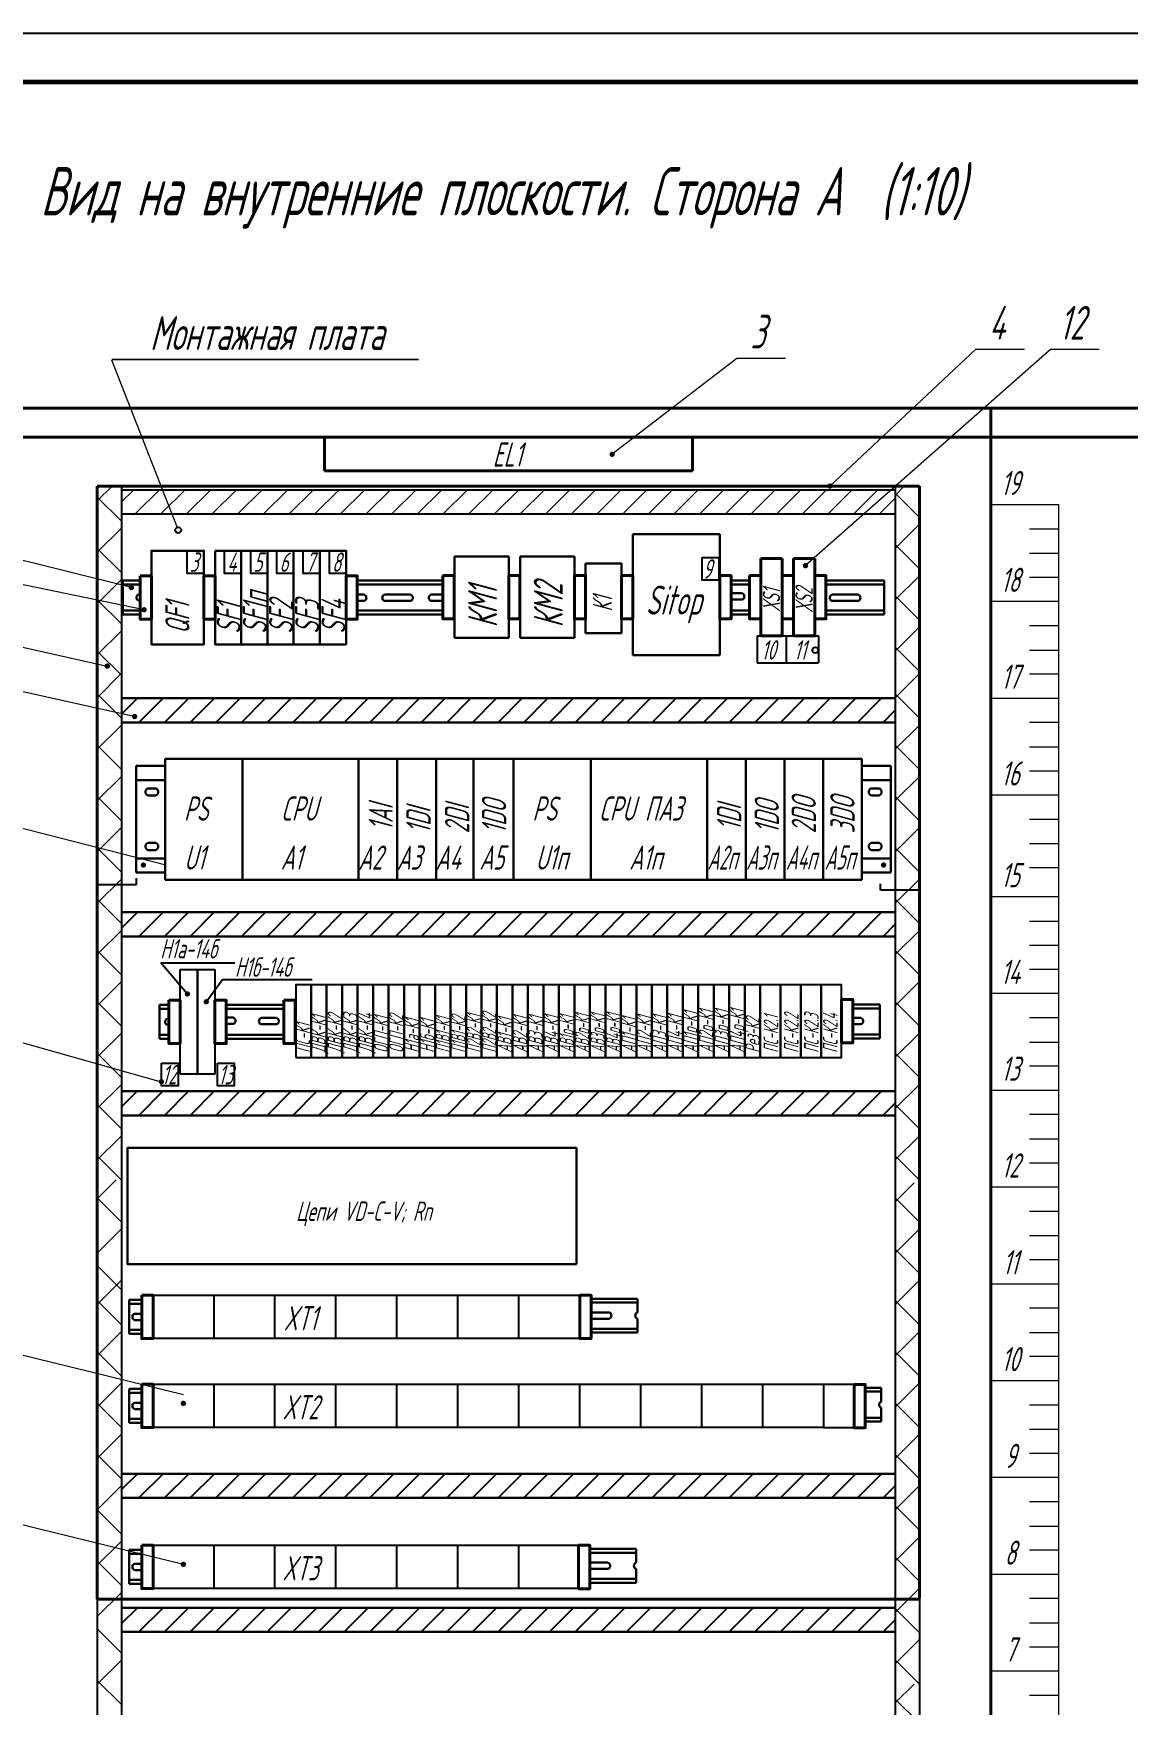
# Model space of a CAD drawing. Header units: millimetres. Extents: x -338 to 6826, y -8218 to 3153.
# Drawn here: x 2301.9 to 2414.9, y -3786.1 to -3613.4 of the extents above; entities that cross this region are included whole.
import ezdxf
from ezdxf.enums import TextEntityAlignment as Align

# ---------------------------------------------------------------- set-up
doc = ezdxf.new("R2010")
doc.units = ezdxf.units.MM
for name, color, linetype, lineweight in [('RAZMER', 5, 'Continuous', 20), ('text', 41, 'Continuous', 20), ('Размерная', 4, 'Continuous', 25), ('Рамка тонкая', 5, 'Continuous', 25), ('Текст_КИП', 2, 'Continuous', 25), ('Тонкая', 5, 'Continuous', 20)]:
    doc.layers.add(name, color=color, linetype=linetype, lineweight=lineweight)
doc.layers.add('Текст.', color=51, linetype='Continuous')
doc.styles.add('Simplex', font='simplex.shx', dxfattribs={"width": 0.7, "oblique": 15})

msp = doc.modelspace()

# ---------------------------------------------------------------- hatches: boundary and pattern name
at = {"ltscale": 0.5}
h = msp.add_hatch(color=256, dxfattribs=at)
edge = h.paths.add_edge_path()
edge.add_arc((2361.69, -3656.9), 0.277, 0, 360)
h = msp.add_hatch(color=256, dxfattribs=at)
edge = h.paths.add_edge_path()
edge.add_arc((2384.19, -3660.18), 0.277, 0, 360)
h = msp.add_hatch(color=256, dxfattribs=at)
edge = h.paths.add_edge_path()
edge.add_arc((2381.67, -3668.4), 0.277, 0, 360)
h = msp.add_hatch(color=256, dxfattribs=at)
edge = h.paths.add_edge_path()
edge.add_arc((2312.01, -3670.66), 0.277, 0, 360)
h = msp.add_hatch(color=256, dxfattribs=at)
edge = h.paths.add_edge_path()
edge.add_arc((2312.01, -3670.66), 0.277, 0, 360)
h = msp.add_hatch(color=256, dxfattribs=at)
edge = h.paths.add_edge_path()
edge.add_arc((2313.33, -3672.96), 0.277, 0, 360)
h = msp.add_hatch(color=256, dxfattribs=at)
edge = h.paths.add_edge_path()
edge.add_arc((2313.33, -3672.96), 0.277, 0, 360)
msp.add_hatch(color=256, dxfattribs=at).paths.add_polyline_path([(2309.25, -3678.78, 1), (2309.81, -3678.78, 1)])
msp.add_hatch(color=256, dxfattribs=at).paths.add_polyline_path([(2309.25, -3678.78, 1), (2309.81, -3678.78, 1)])
h = msp.add_hatch(color=256, dxfattribs=at)
edge = h.paths.add_edge_path()
edge.add_arc((2312.35, -3683.99), 0.277, 0, 360)
h = msp.add_hatch(color=256, dxfattribs=at)
edge = h.paths.add_edge_path()
edge.add_arc((2312.35, -3683.99), 0.277, 0, 360)
h = msp.add_hatch(color=256, dxfattribs=at)
edge = h.paths.add_edge_path()
edge.add_arc((2313.25, -3699.33), 0.277, 0, 360)
h = msp.add_hatch(color=256, dxfattribs=at)
edge = h.paths.add_edge_path()
edge.add_arc((2313.25, -3699.33), 0.277, 0, 360)
h = msp.add_hatch(color=256, dxfattribs=at)
edge = h.paths.add_edge_path()
edge.add_arc((2389.74, -3699.33), 0.277, 180, 540, ccw=False)
h = msp.add_hatch(color=256, dxfattribs=at)
edge = h.paths.add_edge_path()
edge.add_arc((2389.74, -3699.33), 0.277, 180, 540, ccw=False)
h = msp.add_hatch(color=256, dxfattribs=at)
edge = h.paths.add_edge_path()
edge.add_arc((2317.8, -3712.65), 0.277, 0, 360)
h = msp.add_hatch(color=256, dxfattribs=at)
edge = h.paths.add_edge_path()
edge.add_arc((2319.75, -3713.46), 0.277, 0, 360)
h = msp.add_hatch(color=256, dxfattribs=at)
edge = h.paths.add_edge_path()
edge.add_arc((2315.11, -3721.71), 0.277, 0, 360)
h = msp.add_hatch(color=256, dxfattribs=at)
edge = h.paths.add_edge_path()
edge.add_arc((2315.11, -3721.71), 0.277, 0, 360)
h = msp.add_hatch(color=256, dxfattribs=at)
edge = h.paths.add_edge_path()
edge.add_arc((2317.38, -3754.95), 0.277, 0, 360)
h = msp.add_hatch(color=256, dxfattribs=at)
edge = h.paths.add_edge_path()
edge.add_arc((2317.38, -3771.58), 0.277, 0, 360)
h = msp.add_hatch(color=256, dxfattribs=at)
edge = h.paths.add_edge_path()
edge.add_arc((2317.38, -3771.58), 0.277, 0, 360)
at = {"layer": 'RAZMER'}
h = msp.add_hatch(dxfattribs=at)
h.set_pattern_fill('ANSI31', color=241, scale=15, style=0)
h.set_pattern_definition([(45, (-8945.8299, 845.4165), (-1.32582521, 1.32582521), [])])
h.paths.add_polyline_path([(2310.99, -3660.56), (2310.99, -3663.06), (2390.93, -3663.06), (2390.93, -3660.56)])
at = {"layer": 'RAZMER', "ltscale": 0.9}
h = msp.add_hatch(dxfattribs=at)
h.set_pattern_fill('ANSI37', color=241, scale=30, style=0)
h.set_pattern_definition([(45, (195.562, -1771.6978), (-2.6516504, 2.6516504), []), (135, (195.562, -1771.6978), (-2.6516504, -2.6516504), [])])
h.paths.add_polyline_path([(2393.43, -3732.16), (2390.93, -3732.16), (2390.93, -3784.54), (2393.43, -3784.54)])
at = {"layer": 'Размерная'}
h = msp.add_hatch(dxfattribs=at)
h.set_pattern_fill('ANSI31', color=241, scale=15, style=0)
h.set_pattern_definition([(45, (-8942.8054, 823.876), (-1.32582521, 1.32582521), [])])
h.paths.add_polyline_path([(2310.99, -3682.1), (2310.99, -3684.6), (2390.93, -3684.6), (2390.93, -3682.1)])
h = msp.add_hatch(dxfattribs=at)
h.set_pattern_fill('ANSI31', color=241, scale=15, style=0)
h.set_pattern_definition([(45, (-8942.8054, 801.7777), (-1.32582521, 1.32582521), [])])
h.paths.add_polyline_path([(2310.99, -3704.2), (2310.99, -3706.7), (2390.93, -3706.7), (2390.93, -3704.2)])
h = msp.add_hatch(dxfattribs=at)
h.set_pattern_fill('ANSI31', color=241, scale=15, style=0)
h.set_pattern_definition([(45, (-8942.8054, 783.2919), (-1.32582521, 1.32582521), [])])
h.paths.add_polyline_path([(2310.99, -3722.69), (2310.99, -3725.19), (2390.93, -3725.19), (2390.93, -3722.69)])
h = msp.add_hatch(dxfattribs=at)
h.set_pattern_fill('ANSI31', color=241, scale=15, style=0)
h.set_pattern_definition([(45, (-8942.8054, 743.7568), (-1.32582521, 1.32582521), [])])
h.paths.add_polyline_path([(2310.99, -3762.22), (2310.99, -3764.72), (2390.93, -3764.72), (2390.93, -3762.22)])
h = msp.add_hatch(dxfattribs=at)
h.set_pattern_fill('ANSI31', color=241, scale=15, style=0)
h.set_pattern_definition([(45, (-8942.8054, 729.9173), (-1.32582521, 1.32582521), [])])
h.paths.add_polyline_path([(2310.99, -3776.06), (2310.99, -3778.56), (2390.93, -3778.56), (2390.93, -3776.06)])

# ---------------------------------------------------------------- linework, layer by layer
at = {"lineweight": 60}
msp.add_line((2056.94, -3618.42), (2872.94, -3618.42), dxfattribs=at)
at = {"lineweight": 40, "ltscale": 0.5}
for p, q in [((2460.83, -3652.12), (2240.83, -3652.12)), ((2400.83, -3852.62), (2400.83, -3652.12)), ((2460.83, -3655.12), (2240.83, -3655.12)), ((2331.98, -3655.12), (2331.98, -3658.62)), ((2369.98, -3655.12), (2369.98, -3658.62)), ((2331.98, -3658.62), (2369.98, -3658.62))]:
    msp.add_line(p, q, dxfattribs=at)
at = {"ltscale": 0.1}
for p, q in [((2331.98, -3655.12), (2369.98, -3655.12)), ((2376.66, -3675.65), (2376.66, -3678.45)), ((2379.66, -3675.65), (2379.66, -3678.45)), ((2383.02, -3675.65), (2383.02, -3678.45))]:
    msp.add_line(p, q, dxfattribs=at)
for p, q in [((2308.49, -3660.18), (2308.49, -3831.97)), ((2310.99, -3660.18), (2310.99, -3831.97)), ((2390.93, -3660.18), (2390.93, -3831.97)), ((2393.43, -3660.18), (2393.43, -3831.97)), ((2376.66, -3675.65), (2383.02, -3675.65)), ((2376.66, -3678.45), (2383.02, -3678.45)), ((2308.49, -3680.1), (2308.49, -3732.48)), ((2308.55, -3701.34), (2312.55, -3701.34)), ((2312.55, -3701.34), (2312.55, -3700.69)), ((2389.42, -3701.94), (2389.42, -3701.29)), ((2393.42, -3701.94), (2389.42, -3701.94)), ((2317.05, -3720.94), (2317.05, -3710.14)), ((2317.05, -3710.14), (2318.85, -3710.14)), ((2318.85, -3710.14), (2318.85, -3720.94)), ((2318.85, -3720.94), (2318.85, -3710.14)), ((2318.85, -3710.14), (2320.65, -3710.14)), ((2320.65, -3710.14), (2320.65, -3720.94)), ((2318.85, -3720.94), (2317.05, -3720.94)), ((2320.65, -3720.94), (2318.85, -3720.94)), ((2390.93, -3721.86), (2390.93, -3774.24))]:
    msp.add_line(p, q)
at = {"ltscale": 0.9}
for p, q in [((2308.49, -3660.18), (2310.99, -3660.18)), ((2390.93, -3660.18), (2393.43, -3660.18))]:
    msp.add_line(p, q, dxfattribs=at)
at = {"color": 1, "lineweight": 40, "ltscale": 0.3}
for p, q in [((2308.49, -3660.18), (2393.43, -3660.18)), ((2308.49, -3717.68), (2308.49, -3660.18)), ((2393.43, -3660.18), (2393.43, -3717.53)), ((2308.49, -3775.18), (2308.49, -3717.68)), ((2393.43, -3717.53), (2393.43, -3775.03)), ((2393.43, -3775.18), (2308.49, -3775.18))]:
    msp.add_line(p, q, dxfattribs=at)
at = {"color": 95, "ltscale": 0.5}
for p, q in [((2310.99, -3660.56), (2390.93, -3660.56)), ((2310.99, -3663.06), (2390.93, -3663.06)), ((2310.99, -3663.06), (2390.93, -3663.06))]:
    msp.add_line(p, q, dxfattribs=at)
at = {"lineweight": 30}
for p, q in [((2363.81, -3665.15), (2372.81, -3665.15)), ((2363.81, -3665.15), (2363.81, -3677.65)), ((2372.81, -3665.15), (2372.81, -3677.65)), ((2345.4, -3675.87), (2345.4, -3667.47)), ((2345.4, -3667.47), (2351, -3667.47)), ((2351, -3667.47), (2351, -3675.87)), ((2352.19, -3675.87), (2352.19, -3667.47)), ((2352.19, -3667.47), (2357.79, -3667.47)), ((2357.79, -3667.47), (2357.79, -3675.87)), ((2312.93, -3669.95), (2311.12, -3669.95)), ((2311.12, -3669.95), (2311.12, -3673.45)), ((2312.93, -3670.35), (2311.12, -3670.35)), ((2344.21, -3669.95), (2335.35, -3669.95)), ((2344.21, -3670.35), (2335.35, -3670.35)), ((2345.37, -3669.92), (2345.4, -3669.92)), ((2345.37, -3670.32), (2345.4, -3670.32)), ((2358.94, -3669.95), (2358.95, -3669.95)), ((2358.94, -3670.35), (2358.95, -3670.35)), ((2373.97, -3669.95), (2375.89, -3669.95)), ((2373.97, -3670.35), (2375.89, -3670.35)), ((2383.78, -3669.95), (2389.78, -3669.95)), ((2383.78, -3670.35), (2389.78, -3670.35)), ((2389.78, -3669.95), (2389.78, -3673.45)), ((2312.93, -3671.37), (2312.77, -3671.37)), ((2312.93, -3672.03), (2312.77, -3672.03)), ((2336.05, -3671.39), (2335.35, -3671.39)), ((2336.05, -3672.05), (2335.35, -3672.05)), ((2339.28, -3671.39), (2338.16, -3671.39)), ((2340.86, -3671.39), (2338.16, -3671.39)), ((2339.28, -3672.05), (2338.16, -3672.05)), ((2340.86, -3672.05), (2338.16, -3672.05)), ((2344.09, -3671.39), (2342.97, -3671.39)), ((2344.21, -3671.39), (2342.97, -3671.39)), ((2344.09, -3672.05), (2342.97, -3672.05)), ((2344.21, -3672.05), (2342.97, -3672.05)), ((2375.11, -3671.25), (2373.97, -3671.25)), ((2375.11, -3671.91), (2373.97, -3671.91)), ((2385.52, -3671.39), (2384.4, -3671.39)), ((2387.1, -3671.39), (2384.4, -3671.39)), ((2385.52, -3672.05), (2384.4, -3672.05)), ((2387.1, -3672.05), (2384.4, -3672.05)), ((2312.93, -3673.05), (2311.12, -3673.05)), ((2311.12, -3673.45), (2312.93, -3673.45)), ((2344.21, -3673.05), (2335.35, -3673.05)), ((2344.21, -3673.45), (2335.35, -3673.45)), ((2345.37, -3673.02), (2345.4, -3673.02)), ((2345.4, -3673.42), (2345.37, -3673.42)), ((2358.94, -3673.05), (2358.95, -3673.05)), ((2358.95, -3673.45), (2358.94, -3673.45)), ((2373.97, -3673.05), (2375.89, -3673.05)), ((2375.89, -3673.45), (2373.97, -3673.45)), ((2383.78, -3673.05), (2389.78, -3673.05)), ((2389.78, -3673.45), (2383.78, -3673.45)), ((2351, -3675.87), (2345.4, -3675.87)), ((2357.79, -3675.87), (2352.19, -3675.87)), ((2372.81, -3677.65), (2363.81, -3677.65)), ((2310.99, -3682.1), (2390.93, -3682.1)), ((2310.99, -3684.6), (2390.93, -3684.6)), ((2315.49, -3689.08), (2312.49, -3689.08)), ((2312.49, -3689.08), (2312.49, -3700.11)), ((2315.49, -3688.35), (2315.49, -3700.85)), ((2315.49, -3688.35), (2323.49, -3688.35)), ((2323.49, -3688.35), (2323.49, -3700.85)), ((2323.49, -3688.35), (2335.49, -3688.35)), ((2335.49, -3688.35), (2335.49, -3700.85)), ((2335.49, -3688.35), (2339.49, -3688.35)), ((2335.49, -3688.35), (2335.49, -3700.85)), ((2339.49, -3688.35), (2339.49, -3700.85)), ((2339.49, -3688.35), (2343.49, -3688.35)), ((2343.49, -3688.35), (2343.49, -3700.85)), ((2343.49, -3688.35), (2347.49, -3688.35)), ((2347.36, -3688.35), (2347.36, -3700.85)), ((2347.49, -3688.35), (2351.49, -3688.35)), ((2351.49, -3688.35), (2351.49, -3700.85)), ((2351.49, -3688.35), (2351.49, -3700.85)), ((2351.49, -3688.35), (2359.49, -3688.35)), ((2359.49, -3688.35), (2359.49, -3700.85)), ((2359.49, -3688.35), (2371.49, -3688.35)), ((2371.49, -3688.35), (2371.49, -3700.85)), ((2371.49, -3688.35), (2375.49, -3688.35)), ((2371.49, -3688.35), (2371.49, -3700.85)), ((2375.49, -3688.35), (2375.49, -3700.85)), ((2375.49, -3688.35), (2379.49, -3688.35)), ((2379.49, -3688.35), (2383.49, -3688.35)), ((2379.49, -3688.35), (2379.49, -3700.85)), ((2383.49, -3688.35), (2383.49, -3700.85)), ((2383.49, -3688.35), (2387.49, -3688.35)), ((2387.49, -3688.35), (2387.49, -3700.85)), ((2387.49, -3689.08), (2390.49, -3689.08)), ((2390.49, -3689.08), (2390.49, -3700.11)), ((2315.49, -3690.55), (2312.49, -3690.55)), ((2387.49, -3690.55), (2390.49, -3690.55)), ((2315.49, -3698.64), (2312.49, -3698.64)), ((2387.49, -3698.64), (2390.49, -3698.64)), ((2315.49, -3700.11), (2312.49, -3700.11)), ((2323.49, -3700.85), (2315.49, -3700.85)), ((2335.49, -3700.85), (2323.49, -3700.85)), ((2323.49, -3700.85), (2335.49, -3700.85)), ((2335.49, -3700.85), (2339.49, -3700.85)), ((2339.49, -3700.85), (2343.49, -3700.85)), ((2343.49, -3700.85), (2347.49, -3700.85)), ((2347.49, -3700.85), (2351.49, -3700.85)), ((2359.49, -3700.85), (2351.49, -3700.85)), ((2371.49, -3700.85), (2359.49, -3700.85)), ((2359.49, -3700.85), (2371.49, -3700.85)), ((2371.49, -3700.85), (2375.49, -3700.85)), ((2375.49, -3700.85), (2379.49, -3700.85)), ((2379.49, -3700.85), (2383.49, -3700.85)), ((2383.49, -3700.85), (2387.49, -3700.85)), ((2387.49, -3700.11), (2390.49, -3700.11)), ((2310.99, -3704.2), (2390.93, -3704.2)), ((2310.99, -3706.7), (2390.93, -3706.7)), ((2315.89, -3713.79), (2314.92, -3713.79)), ((2314.92, -3713.79), (2314.92, -3717.29)), ((2315.89, -3714.19), (2314.92, -3714.19)), ((2315.89, -3715.21), (2315.73, -3715.21)), ((2321.81, -3713.79), (2327.78, -3713.79)), ((2321.81, -3714.19), (2327.78, -3714.19)), ((2322.55, -3715.09), (2321.81, -3715.09)), ((2327.02, -3715.12), (2325.43, -3715.12)), ((2389.35, -3713.74), (2386.55, -3713.74)), ((2389.35, -3714.14), (2386.55, -3714.14)), ((2387.39, -3715.12), (2386.55, -3715.12)), ((2389.35, -3713.74), (2389.35, -3717.24)), ((2315.89, -3716.89), (2314.92, -3716.89)), ((2315.89, -3715.87), (2315.73, -3715.87)), ((2322.55, -3715.75), (2321.81, -3715.75)), ((2321.81, -3716.89), (2327.78, -3716.89)), ((2327.02, -3715.78), (2325.43, -3715.78)), ((2387.39, -3715.78), (2386.55, -3715.78)), ((2389.35, -3716.84), (2386.55, -3716.84)), ((2314.92, -3717.29), (2315.89, -3717.29)), ((2327.78, -3717.29), (2321.81, -3717.29)), ((2386.55, -3717.24), (2389.35, -3717.24)), ((2310.99, -3722.69), (2390.93, -3722.69)), ((2310.99, -3725.19), (2390.93, -3725.19)), ((2358, -3740.56), (2358, -3728.55)), ((2311.78, -3744.26), (2313.09, -3744.26)), ((2311.78, -3744.26), (2311.78, -3747.76)), ((2311.78, -3744.66), (2313.09, -3744.66)), ((2364.3, -3744.13), (2359.51, -3744.13)), ((2364.3, -3744.53), (2359.51, -3744.53)), ((2364.3, -3744.14), (2364.3, -3745.55)), ((2312.35, -3745.68), (2313.09, -3745.68)), ((2312.35, -3746.34), (2313.09, -3746.34)), ((2361.38, -3745.55), (2359.51, -3745.55)), ((2361.38, -3746.21), (2359.51, -3746.21)), ((2364.3, -3746.21), (2364.3, -3747.64)), ((2311.78, -3747.36), (2313.09, -3747.36)), ((2313.09, -3747.76), (2311.78, -3747.76)), ((2364.3, -3747.23), (2359.51, -3747.23)), ((2359.51, -3747.63), (2364.3, -3747.63)), ((2311.78, -3753.46), (2313.09, -3753.46)), ((2311.78, -3753.46), (2311.78, -3756.96)), ((2311.78, -3753.86), (2313.09, -3753.86)), ((2312.35, -3754.88), (2313.09, -3754.88)), ((2389.5, -3753.33), (2387.85, -3753.33)), ((2389.5, -3753.73), (2387.85, -3753.73)), ((2389.5, -3753.35), (2389.5, -3754.75)), ((2311.78, -3756.56), (2313.09, -3756.56)), ((2312.35, -3755.54), (2313.09, -3755.54)), ((2389.5, -3756.43), (2387.85, -3756.43)), ((2389.5, -3755.41), (2389.5, -3756.83)), ((2313.09, -3756.96), (2311.78, -3756.96)), ((2387.85, -3756.83), (2389.5, -3756.83)), ((2310.99, -3762.22), (2390.93, -3762.22)), ((2310.99, -3764.72), (2390.93, -3764.72)), ((2311.78, -3770.09), (2313.09, -3770.09)), ((2311.78, -3770.09), (2311.78, -3773.59)), ((2311.78, -3770.49), (2313.09, -3770.49)), ((2364.18, -3769.97), (2359.38, -3769.97)), ((2364.18, -3770.37), (2359.38, -3770.37)), ((2364.18, -3769.98), (2364.18, -3771.39)), ((2312.35, -3771.51), (2313.09, -3771.51)), ((2312.35, -3772.17), (2313.09, -3772.17)), ((2361.26, -3771.39), (2359.38, -3771.39)), ((2361.26, -3772.05), (2359.38, -3772.05)), ((2364.18, -3772.05), (2364.18, -3773.48)), ((2311.78, -3773.19), (2313.09, -3773.19)), ((2313.09, -3773.59), (2311.78, -3773.59)), ((2364.18, -3773.07), (2359.38, -3773.07)), ((2359.38, -3773.47), (2364.18, -3773.47)), ((2310.99, -3776.06), (2390.93, -3776.06)), ((2310.99, -3778.56), (2390.93, -3778.56))]:
    msp.add_line(p, q, dxfattribs=at)
at = {"lineweight": 40, "ltscale": 0.3}
for p, q in [((2377.05, -3667.65), (2377.05, -3675.65)), ((2377.05, -3667.65), (2379.26, -3667.65)), ((2379.26, -3667.65), (2379.26, -3675.65)), ((2380.42, -3667.65), (2380.42, -3675.65)), ((2380.42, -3667.65), (2382.62, -3667.65)), ((2382.62, -3667.65), (2382.62, -3675.65)), ((2377.05, -3675.65), (2379.26, -3675.65)), ((2380.46, -3675.65), (2382.66, -3675.65))]:
    msp.add_line(p, q, dxfattribs=at)
at = {"color": 3}
for p, q in [((2317.78, -3712.65), (2315.05, -3709.45)), ((2315.05, -3709.45), (2322.71, -3709.45)), ((2319.74, -3713.48), (2321.42, -3711.17)), ((2321.42, -3711.17), (2330.69, -3711.17))]:
    msp.add_line(p, q, dxfattribs=at)
at = {"color": 107}
for p, q in [((2314.25, -3743.77), (2320.55, -3743.77)), ((2320.55, -3743.77), (2326.85, -3743.77)), ((2320.55, -3748.25), (2320.55, -3743.77)), ((2326.85, -3748.25), (2326.85, -3743.77)), ((2326.85, -3743.77), (2333.15, -3743.77)), ((2333.15, -3748.25), (2333.15, -3743.77)), ((2333.15, -3743.77), (2339.45, -3743.77)), ((2339.45, -3748.25), (2339.45, -3743.77)), ((2339.45, -3743.77), (2345.75, -3743.77)), ((2345.75, -3748.25), (2345.75, -3743.77)), ((2345.75, -3743.77), (2352.05, -3743.77)), ((2352.05, -3748.25), (2352.05, -3743.77)), ((2352.05, -3743.77), (2358.35, -3743.77)), ((2358.35, -3748.25), (2358.35, -3743.77)), ((2358.35, -3748.25), (2358.35, -3743.77)), ((2320.55, -3748.25), (2314.25, -3748.25)), ((2326.85, -3748.25), (2320.55, -3748.25)), ((2333.15, -3748.25), (2326.85, -3748.25)), ((2339.45, -3748.25), (2333.15, -3748.25)), ((2345.75, -3748.25), (2339.45, -3748.25)), ((2352.05, -3748.25), (2345.75, -3748.25)), ((2358.35, -3748.25), (2352.05, -3748.25)), ((2314.25, -3752.97), (2326.85, -3752.97)), ((2320.55, -3757.45), (2320.55, -3752.97)), ((2326.85, -3757.45), (2326.85, -3752.97)), ((2326.85, -3752.97), (2333.15, -3752.97)), ((2333.15, -3757.45), (2333.15, -3752.97)), ((2333.15, -3752.97), (2339.45, -3752.97)), ((2339.45, -3757.45), (2339.45, -3752.97)), ((2339.45, -3752.97), (2345.75, -3752.97)), ((2345.75, -3757.45), (2345.75, -3752.97)), ((2345.75, -3752.97), (2352.05, -3752.97)), ((2352.05, -3757.45), (2352.05, -3752.97)), ((2352.05, -3752.97), (2358.35, -3752.97)), ((2358.35, -3757.45), (2358.35, -3752.97)), ((2358.35, -3752.97), (2364.65, -3752.97)), ((2364.65, -3757.45), (2364.65, -3752.97)), ((2364.65, -3752.97), (2370.95, -3752.97)), ((2370.95, -3757.45), (2370.95, -3752.97)), ((2370.95, -3752.97), (2377.25, -3752.97)), ((2377.25, -3757.45), (2377.25, -3752.97)), ((2377.25, -3752.97), (2383.55, -3752.97)), ((2386.69, -3752.98), (2383.54, -3752.98)), ((2383.55, -3757.45), (2383.55, -3752.97)), ((2386.69, -3757.46), (2386.69, -3752.98)), ((2320.55, -3757.45), (2314.25, -3757.45)), ((2326.85, -3757.45), (2320.55, -3757.45)), ((2333.15, -3757.45), (2326.85, -3757.45)), ((2339.45, -3757.45), (2333.15, -3757.45)), ((2345.75, -3757.45), (2339.45, -3757.45)), ((2352.05, -3757.45), (2345.75, -3757.45)), ((2358.35, -3757.45), (2352.05, -3757.45)), ((2364.65, -3757.45), (2358.35, -3757.45)), ((2370.95, -3757.45), (2364.65, -3757.45)), ((2377.25, -3757.45), (2370.95, -3757.45)), ((2383.55, -3757.45), (2377.25, -3757.45)), ((2386.69, -3757.46), (2383.54, -3757.46)), ((2314.25, -3769.6), (2320.55, -3769.6)), ((2320.55, -3774.08), (2320.55, -3769.6)), ((2320.55, -3769.6), (2326.85, -3769.6)), ((2326.85, -3774.08), (2326.85, -3769.6)), ((2326.85, -3769.6), (2333.15, -3769.6)), ((2333.15, -3774.08), (2333.15, -3769.6)), ((2333.15, -3769.6), (2339.45, -3769.6)), ((2339.45, -3774.08), (2339.45, -3769.6)), ((2339.45, -3769.6), (2345.75, -3769.6)), ((2345.75, -3769.6), (2352.05, -3769.6)), ((2345.75, -3774.08), (2345.75, -3769.6)), ((2352.05, -3774.08), (2352.05, -3769.6)), ((2352.05, -3769.6), (2358.35, -3769.6)), ((2358.22, -3774.08), (2358.22, -3769.6)), ((2320.55, -3774.08), (2314.25, -3774.08)), ((2326.85, -3774.08), (2320.55, -3774.08)), ((2333.15, -3774.08), (2326.85, -3774.08)), ((2339.45, -3774.08), (2333.15, -3774.08)), ((2345.75, -3774.08), (2339.45, -3774.08)), ((2352.05, -3774.08), (2345.75, -3774.08)), ((2358.35, -3774.08), (2352.05, -3774.08))]:
    msp.add_line(p, q, dxfattribs=at)
at = {"lineweight": 30}
for points in [[(2316.79, -3676.54), (2314.09, -3676.54), (2314.09, -3666.86), (2316.79, -3666.86), (2319.5, -3666.86), (2319.5, -3676.54)], [(2320.66, -3666.86), (2323.37, -3666.86), (2323.37, -3676.54), (2320.66, -3676.54)], [(2323.37, -3666.86), (2326.07, -3666.86), (2326.07, -3676.54), (2323.37, -3676.54)], [(2326.07, -3666.86), (2328.78, -3666.86), (2328.78, -3676.54), (2326.07, -3676.54)], [(2328.78, -3666.86), (2331.48, -3666.86), (2331.48, -3676.54), (2328.78, -3676.54)], [(2331.48, -3666.86), (2334.19, -3666.86), (2334.19, -3676.54), (2331.48, -3676.54)], [(2358.95, -3668.17), (2362.65, -3668.17), (2362.65, -3675.37), (2358.95, -3675.37)]]:
    msp.add_lwpolyline(points, close=True, dxfattribs=at)
at = {"color": 0, "ltscale": 0.5}
for points in [[(2317.78, -3666.86), (2319.5, -3666.86), (2319.5, -3669.2), (2317.78, -3669.2)], [(2321.64, -3666.86), (2323.37, -3666.86), (2323.37, -3669.2), (2321.64, -3669.2)], [(2324.35, -3666.86), (2326.07, -3666.86), (2326.07, -3669.2), (2324.35, -3669.2)], [(2327.05, -3666.86), (2328.78, -3666.86), (2328.78, -3669.2), (2327.05, -3669.2)], [(2329.76, -3666.86), (2331.48, -3666.86), (2331.48, -3669.2), (2329.76, -3669.2)], [(2332.47, -3666.86), (2334.19, -3666.86), (2334.19, -3669.2), (2332.47, -3669.2)], [(2371, -3667.56), (2372.72, -3667.56), (2372.72, -3669.9), (2371, -3669.9)], [(2315.11, -3719.79), (2316.83, -3719.79), (2316.83, -3722.13), (2315.11, -3722.13)], [(2320.91, -3719.8), (2322.63, -3719.8), (2322.63, -3722.14), (2320.91, -3722.14)]]:
    msp.add_lwpolyline(points, close=True, dxfattribs=at)
at = {"lineweight": 40}
for points in [[(2312.93, -3669.46), (2314.09, -3669.46), (2314.09, -3673.94), (2312.93, -3673.94)], [(2319.5, -3669.46), (2320.66, -3669.46), (2320.66, -3673.94), (2319.5, -3673.94)], [(2334.19, -3669.46), (2335.35, -3669.46), (2335.35, -3673.94), (2334.19, -3673.94)], [(2344.21, -3669.43), (2345.37, -3669.43), (2345.37, -3673.91), (2344.21, -3673.91)], [(2351, -3669.43), (2352.16, -3669.43), (2352.16, -3673.91), (2351, -3673.91)], [(2357.79, -3669.43), (2358.95, -3669.43), (2358.95, -3673.91), (2357.79, -3673.91)], [(2362.65, -3669.43), (2363.81, -3669.43), (2363.81, -3673.91), (2362.65, -3673.91)], [(2372.81, -3669.43), (2373.97, -3669.43), (2373.97, -3673.91), (2372.81, -3673.91)], [(2375.89, -3669.43), (2377.05, -3669.43), (2377.05, -3673.91), (2375.89, -3673.91)], [(2379.26, -3669.43), (2380.42, -3669.43), (2380.42, -3673.91), (2379.26, -3673.91)], [(2382.62, -3669.43), (2383.78, -3669.43), (2383.78, -3673.91), (2382.62, -3673.91)], [(2315.89, -3713.3), (2317.05, -3713.3), (2317.05, -3717.78), (2315.89, -3717.78)], [(2320.65, -3713.3), (2321.81, -3713.3), (2321.81, -3717.78), (2320.65, -3717.78)], [(2327.78, -3713.3), (2328.94, -3713.3), (2328.94, -3717.78), (2327.78, -3717.78)], [(2385.39, -3713.22), (2386.55, -3713.22), (2386.55, -3717.7), (2385.39, -3717.7)], [(2313.09, -3743.77), (2314.25, -3743.77), (2314.25, -3748.25), (2313.09, -3748.25)], [(2358.35, -3743.77), (2359.51, -3743.77), (2359.51, -3748.25), (2358.35, -3748.25)], [(2313.09, -3752.97), (2314.25, -3752.97), (2314.25, -3757.45), (2313.09, -3757.45)], [(2386.69, -3752.98), (2387.85, -3752.98), (2387.85, -3757.46), (2386.69, -3757.46)], [(2313.09, -3769.6), (2314.25, -3769.6), (2314.25, -3774.08), (2313.09, -3774.08)], [(2358.22, -3769.61), (2359.38, -3769.61), (2359.38, -3774.09), (2358.22, -3774.09)]]:
    msp.add_lwpolyline(points, close=True, dxfattribs=at)
at = {"lineweight": 30}
for points in [[(2314.55, -3691.41), (2313.72, -3691.41)], [(2313.72, -3692.15), (2314.55, -3692.15)], [(2388.44, -3691.41), (2389.27, -3691.41)], [(2389.27, -3692.15), (2388.44, -3692.15)], [(2313.72, -3697.04), (2314.55, -3697.04)], [(2314.55, -3697.78), (2313.72, -3697.78)], [(2389.27, -3697.04), (2388.44, -3697.04)], [(2388.44, -3697.78), (2389.27, -3697.78)], [(2358, -3740.56), (2311.6, -3740.56), (2311.6, -3728.55), (2358, -3728.55)]]:
    msp.add_lwpolyline(points, dxfattribs=at)
for points in [[(2328.99, -3719.2), (2330.59, -3719.2), (2330.59, -3711.7), (2328.99, -3711.7)], [(2330.59, -3719.2), (2332.19, -3719.2), (2332.19, -3711.7), (2330.59, -3711.7)], [(2332.19, -3719.2), (2333.79, -3719.2), (2333.79, -3711.7), (2332.19, -3711.7)], [(2333.79, -3719.2), (2335.39, -3719.2), (2335.39, -3711.7), (2333.79, -3711.7)], [(2335.39, -3719.2), (2336.99, -3719.2), (2336.99, -3711.7), (2335.39, -3711.7)], [(2336.99, -3719.2), (2338.59, -3719.2), (2338.59, -3711.7), (2336.99, -3711.7)], [(2338.59, -3719.2), (2340.19, -3719.2), (2340.19, -3711.7), (2338.59, -3711.7)], [(2340.19, -3719.2), (2341.79, -3719.2), (2341.79, -3711.7), (2340.19, -3711.7)], [(2341.79, -3719.2), (2343.39, -3719.2), (2343.39, -3711.7), (2341.79, -3711.7)], [(2343.39, -3719.2), (2344.99, -3719.2), (2344.99, -3711.7), (2343.39, -3711.7)], [(2344.99, -3719.2), (2346.59, -3719.2), (2346.59, -3711.7), (2344.99, -3711.7)], [(2346.59, -3719.2), (2348.19, -3719.2), (2348.19, -3711.7), (2346.59, -3711.7)], [(2348.19, -3719.2), (2349.79, -3719.2), (2349.79, -3711.7), (2348.19, -3711.7)], [(2349.79, -3719.2), (2351.39, -3719.2), (2351.39, -3711.7), (2349.79, -3711.7)], [(2351.39, -3719.2), (2352.99, -3719.2), (2352.99, -3711.7), (2351.39, -3711.7)], [(2352.99, -3719.2), (2354.59, -3719.2), (2354.59, -3711.7), (2352.99, -3711.7)], [(2354.59, -3719.2), (2356.19, -3719.2), (2356.19, -3711.7), (2354.59, -3711.7)], [(2356.19, -3719.2), (2357.79, -3719.2), (2357.79, -3711.7), (2356.19, -3711.7)], [(2357.79, -3719.2), (2359.39, -3719.2), (2359.39, -3711.7), (2357.79, -3711.7)], [(2359.39, -3719.2), (2360.99, -3719.2), (2360.99, -3711.7), (2359.39, -3711.7)], [(2360.99, -3719.2), (2362.59, -3719.2), (2362.59, -3711.7), (2360.99, -3711.7)], [(2362.59, -3719.2), (2364.19, -3719.2), (2364.19, -3711.7), (2362.59, -3711.7)], [(2364.19, -3719.2), (2365.79, -3719.2), (2365.79, -3711.7), (2364.19, -3711.7)], [(2365.79, -3719.2), (2367.39, -3719.2), (2367.39, -3711.7), (2365.79, -3711.7)], [(2367.39, -3719.2), (2368.99, -3719.2), (2368.99, -3711.7), (2367.39, -3711.7)], [(2368.99, -3719.2), (2370.59, -3719.2), (2370.59, -3711.7), (2368.99, -3711.7)], [(2370.59, -3719.2), (2372.19, -3719.2), (2372.19, -3711.7), (2370.59, -3711.7)], [(2372.19, -3719.2), (2373.79, -3719.2), (2373.79, -3711.7), (2372.19, -3711.7)], [(2373.79, -3719.2), (2375.39, -3719.2), (2375.39, -3711.7), (2373.79, -3711.7)], [(2375.39, -3719.2), (2376.99, -3719.2), (2376.99, -3711.7), (2375.39, -3711.7)], [(2376.99, -3719.2), (2379.09, -3719.2), (2379.09, -3711.7), (2376.99, -3711.7)], [(2379.09, -3719.2), (2381.19, -3719.2), (2381.19, -3711.7), (2379.09, -3711.7)], [(2381.19, -3719.2), (2383.29, -3719.2), (2383.29, -3711.7), (2381.19, -3711.7)], [(2383.29, -3719.2), (2385.39, -3719.2), (2385.39, -3711.7), (2383.29, -3711.7)]]:
    msp.add_lwpolyline(points, close=True)
at = {"ltscale": 0.1}
for centre in [(2316.85, -3664.73), (2382.68, -3677.13)]:
    msp.add_circle(centre, 0.3, dxfattribs=at)
at = {"lineweight": 30}
for centre, radius, start, end in [((2312.88, -3671.7), 0.35, 109.0874, 250.9126), ((2335.94, -3671.72), 0.35, 289.0874, 70.9126), ((2338.28, -3671.72), 0.35, 109.0874, 250.9126), ((2340.75, -3671.72), 0.35, 289.0874, 70.9126), ((2343.09, -3671.72), 0.35, 109.0874, 250.9126), ((2375, -3671.58), 0.35, 289.0874, 70.9126), ((2384.52, -3671.72), 0.35, 109.0874, 250.9126), ((2386.99, -3671.72), 0.35, 289.0874, 70.9126), ((2313.87, -3691.78), 0.401, 112.9555, 247.0445), ((2314.39, -3691.78), 0.401, 292.9555, 67.0445), ((2388.6, -3691.78), 0.401, 112.9555, 247.0445), ((2389.12, -3691.78), 0.401, 292.9555, 67.0445), ((2313.87, -3697.41), 0.401, 112.9555, 247.0445), ((2314.39, -3697.41), 0.401, 292.9555, 67.0445), ((2388.6, -3697.41), 0.401, 112.9555, 247.0445), ((2389.12, -3697.41), 0.401, 292.9555, 67.0445), ((2315.84, -3715.54), 0.35, 109.0874, 250.9126), ((2322.43, -3715.42), 0.35, 289.0874, 70.9126), ((2325.54, -3715.45), 0.35, 109.0874, 250.9126), ((2326.9, -3715.45), 0.35, 289.0874, 70.9126), ((2387.28, -3715.45), 0.35, 289.0874, 70.9126), ((2312.46, -3746.01), 0.35, 109.0874, 250.9126), ((2361.27, -3745.88), 0.35, 289.0874, 70.9126), ((2364.42, -3745.88), 0.35, 109.0874, 250.9126), ((2312.46, -3755.21), 0.35, 109.0874, 250.9126), ((2389.62, -3755.08), 0.35, 109.0874, 250.9126), ((2312.46, -3771.84), 0.35, 109.0874, 250.9126), ((2361.14, -3771.72), 0.35, 289.0874, 70.9126), ((2364.29, -3771.72), 0.35, 109.0874, 250.9126)]:
    msp.add_arc(centre, radius, start, end, dxfattribs=at)
at = {"layer": 'RAZMER', "ltscale": 0.5}
for p, q in [((2406.98, -3646.08), (2381.66, -3668.38)), ((2399.24, -3646.08), (2384.17, -3660.18)), ((2374.56, -3646.99), (2361.7, -3656.9)), ((2312.01, -3670.66), (2223.69, -3648.69)), ((2313.33, -3672.97), (2223.69, -3654.38)), ((2312.25, -3683.97), (2223.69, -3664.41)), ((2315.57, -3699.33), (2223.39, -3675.97)), ((2315.11, -3721.76), (2223.69, -3696.04)), ((2317.38, -3754.07), (2223.69, -3731.05)), ((2317.38, -3771.58), (2223.69, -3748.56))]:
    msp.add_line(p, q, dxfattribs=at)
at = {"layer": 'RAZMER'}
msp.add_line((2223.69, -3659.69), (2309.52, -3678.78), dxfattribs=at)
at = {"layer": 'RAZMER', "color": 241, "ltscale": 0.9}
for p, q in [((2308.49, -3661.72), (2310.03, -3660.19)), ((2310.99, -3663.81), (2308.49, -3661.31)), ((2390.93, -3661.16), (2391.86, -3660.19)), ((2393.43, -3663.42), (2390.93, -3660.92)), ((2308.49, -3667.02), (2310.99, -3664.52)), ((2390.93, -3666.63), (2393.43, -3664.13)), ((2310.99, -3669.12), (2308.49, -3666.62)), ((2393.43, -3668.73), (2390.93, -3666.23)), ((2308.49, -3672.33), (2310.99, -3669.83)), ((2390.93, -3671.94), (2393.43, -3669.44)), ((2310.99, -3674.42), (2308.49, -3671.92)), ((2393.43, -3674.03), (2390.93, -3671.53)), ((2308.49, -3677.63), (2310.99, -3675.13)), ((2390.93, -3677.24), (2393.43, -3674.74)), ((2310.99, -3679.72), (2308.49, -3677.22)), ((2393.43, -3679.33), (2390.93, -3676.83)), ((2308.49, -3682.06), (2311.04, -3679.48)), ((2390.93, -3682.06), (2393.44, -3679.54)), ((2310.99, -3684.16), (2308.49, -3681.66)), ((2393.43, -3684.16), (2390.93, -3681.66)), ((2308.49, -3687.37), (2310.99, -3684.87)), ((2390.93, -3687.37), (2393.43, -3684.87)), ((2310.99, -3689.46), (2308.49, -3686.96)), ((2393.43, -3689.46), (2390.93, -3686.96)), ((2308.49, -3692.67), (2310.99, -3690.17)), ((2390.93, -3692.67), (2393.43, -3690.17)), ((2310.99, -3694.76), (2308.49, -3692.26)), ((2393.43, -3694.76), (2390.93, -3692.26)), ((2308.49, -3697.97), (2310.99, -3695.47)), ((2390.93, -3697.97), (2393.43, -3695.47)), ((2310.99, -3700.07), (2308.49, -3697.57)), ((2393.43, -3700.07), (2390.93, -3697.57)), ((2308.49, -3703.28), (2310.99, -3700.78)), ((2390.93, -3703.28), (2393.43, -3700.78)), ((2310.99, -3705.37), (2308.49, -3702.87)), ((2393.43, -3705.37), (2390.93, -3702.87)), ((2308.49, -3708.58), (2310.99, -3706.08)), ((2390.93, -3708.58), (2393.43, -3706.08)), ((2310.99, -3710.67), (2308.49, -3708.17)), ((2393.43, -3710.67), (2390.93, -3708.17)), ((2308.49, -3713.88), (2310.99, -3711.38)), ((2390.93, -3713.88), (2393.43, -3711.38)), ((2310.99, -3715.98), (2308.49, -3713.48)), ((2393.43, -3715.98), (2390.93, -3713.48)), ((2308.49, -3719.19), (2310.99, -3716.69)), ((2390.93, -3719.19), (2393.43, -3716.69)), ((2310.99, -3721.28), (2308.49, -3718.78)), ((2393.43, -3721.28), (2390.93, -3718.78)), ((2308.49, -3724.49), (2310.99, -3721.99)), ((2390.93, -3724.49), (2393.43, -3721.99)), ((2310.99, -3726.58), (2308.49, -3724.08)), ((2393.43, -3726.58), (2390.93, -3724.08)), ((2308.49, -3729.79), (2310.99, -3727.29)), ((2390.93, -3729.79), (2393.43, -3727.29)), ((2310.99, -3731.89), (2308.49, -3729.39)), ((2393.43, -3731.89), (2390.93, -3729.39)), ((2308.49, -3733.82), (2310.45, -3731.86)), ((2310.99, -3736.22), (2308.49, -3733.72)), ((2308.49, -3739.43), (2310.99, -3736.93)), ((2310.99, -3743.21), (2308.49, -3740.71)), ((2308.49, -3744.73), (2310.99, -3742.23)), ((2310.99, -3746.82), (2308.49, -3744.32)), ((2308.49, -3750.03), (2310.99, -3747.53)), ((2310.99, -3752.13), (2308.49, -3749.63)), ((2308.49, -3755.34), (2310.99, -3752.84)), ((2310.99, -3757.43), (2308.49, -3754.93)), ((2308.49, -3760.64), (2310.99, -3758.14)), ((2310.99, -3762.73), (2308.49, -3760.23)), ((2308.49, -3765.94), (2310.99, -3763.44)), ((2310.99, -3768.46), (2308.49, -3765.96)), ((2308.49, -3771.67), (2310.99, -3769.17)), ((2310.99, -3773.76), (2308.49, -3771.26)), ((2308.49, -3776.97), (2310.99, -3774.47)), ((2310.99, -3780.75), (2308.49, -3778.25)), ((2308.49, -3783.96), (2310.99, -3781.46)), ((2310.99, -3786.06), (2308.49, -3783.56)), ((2390.93, -3785.9), (2392.89, -3783.94)), ((2393.43, -3788), (2390.93, -3785.5))]:
    msp.add_line(p, q, dxfattribs=at)
at = {"layer": 'Рамка тонкая'}
msp.add_line((2877.94, -3613.42), (2036.94, -3613.42), dxfattribs=at)
at = {"layer": 'Тонкая'}
for p, q in [((2404.28, -3646.08), (2399.24, -3646.08)), ((2412.01, -3646.08), (2406.98, -3646.08)), ((2309.95, -3647.14), (2316.75, -3664.45)), ((2341.67, -3647.12), (2309.98, -3647.12)), ((2341.67, -3647.14), (2309.98, -3647.14)), ((2379.6, -3646.99), (2374.56, -3646.99)), ((2407.83, -3662.12), (2400.83, -3662.12)), ((2407.83, -3822.62), (2407.83, -3662.12)), ((2407.83, -3664.62), (2404.83, -3664.62)), ((2404.83, -3667.12), (2407.83, -3667.12)), ((2407.83, -3669.62), (2404.83, -3669.62)), ((2407.83, -3672.12), (2400.83, -3672.12)), ((2407.83, -3674.62), (2404.83, -3674.62)), ((2404.83, -3677.12), (2407.83, -3677.12)), ((2407.83, -3679.62), (2404.83, -3679.62)), ((2407.83, -3682.12), (2400.83, -3682.12)), ((2407.83, -3684.62), (2404.83, -3684.62)), ((2404.83, -3687.12), (2407.83, -3687.12)), ((2407.83, -3689.62), (2404.83, -3689.62)), ((2407.83, -3692.12), (2400.83, -3692.12)), ((2407.83, -3694.62), (2404.83, -3694.62)), ((2404.83, -3697.12), (2407.83, -3697.12)), ((2407.83, -3699.62), (2404.83, -3699.62)), ((2407.83, -3702.62), (2400.83, -3702.62)), ((2404.83, -3705.12), (2407.83, -3705.12)), ((2404.83, -3707.62), (2407.83, -3707.62)), ((2407.83, -3710.12), (2404.83, -3710.12)), ((2407.83, -3712.62), (2400.83, -3712.62)), ((2407.83, -3715.12), (2404.83, -3715.12)), ((2404.83, -3717.62), (2407.83, -3717.62)), ((2407.83, -3720.12), (2404.83, -3720.12)), ((2407.83, -3722.62), (2400.83, -3722.62)), ((2407.83, -3725.12), (2404.83, -3725.12)), ((2404.83, -3727.62), (2407.83, -3727.62)), ((2407.83, -3730.12), (2404.83, -3730.12)), ((2407.83, -3732.62), (2400.83, -3732.62)), ((2407.83, -3735.12), (2404.83, -3735.12)), ((2404.83, -3737.62), (2407.83, -3737.62)), ((2407.83, -3740.12), (2404.83, -3740.12)), ((2407.83, -3742.62), (2400.83, -3742.62)), ((2407.83, -3745.12), (2404.83, -3745.12)), ((2404.83, -3747.62), (2407.83, -3747.62)), ((2407.83, -3750.12), (2404.83, -3750.12)), ((2407.83, -3752.62), (2400.83, -3752.62)), ((2407.83, -3755.12), (2404.83, -3755.12)), ((2404.83, -3757.62), (2407.83, -3757.62)), ((2407.83, -3760.12), (2404.83, -3760.12)), ((2407.83, -3762.62), (2400.83, -3762.62)), ((2407.83, -3765.12), (2404.83, -3765.12)), ((2404.83, -3767.62), (2407.83, -3767.62)), ((2407.83, -3770.12), (2404.83, -3770.12)), ((2407.83, -3772.62), (2400.83, -3772.62)), ((2407.83, -3775.12), (2404.83, -3775.12)), ((2404.83, -3777.62), (2407.83, -3777.62)), ((2407.83, -3780.12), (2404.83, -3780.12)), ((2407.83, -3782.62), (2400.83, -3782.62)), ((2407.83, -3785.12), (2404.83, -3785.12))]:
    msp.add_line(p, q, dxfattribs=at)

# ---------------------------------------------------------------- texts
at = {"layer": 'text', "style": 'Simplex', "oblique": 15, "width": 0.6}
for s, height, p in [('Вид на внутренние плоскости. Сторона А  (1:10)', 5, (2350.31, -3632.22)), ('Монтажная плата', 3.5, (2326.01, -3646.12)), ('3', 3.5, (2376.75, -3645.97)), ('4', 3.5, (2401.43, -3645.06)), ('12', 3.5, (2409.16, -3645.06)), ('EL1', 2.5, (2350.86, -3658.17)), ('19', 2.5, (2402.83, -3661.12)), ('18', 2.5, (2402.83, -3671.12)), ('17', 2.5, (2402.83, -3681.12)), ('16', 2.5, (2402.83, -3691.12)), ('15', 2.5, (2402.83, -3701.62)), ('14', 2.5, (2402.83, -3711.62)), ('13', 2.5, (2402.83, -3721.62)), ('12', 2.5, (2402.83, -3731.62)), ('11', 2.5, (2402.83, -3741.62)), ('XT1', 2.5, (2329.47, -3747.4)), ('10', 2.5, (2402.83, -3751.62)), ('XT2', 2.5, (2329.49, -3756.6)), ('9', 2.5, (2402.83, -3761.62)), ('8', 2.5, (2402.83, -3771.62)), ('XT3', 2.5, (2329.49, -3773.23)), ('7', 2.5, (2402.83, -3781.62))]:
    msp.add_text(s, height=height, dxfattribs=at).set_placement(p, align=Align.CENTER)
at = {"layer": 'Текст.', "style": 'Simplex', "oblique": 15, "width": 0.6}
for s, p in [('10', (2377.84, -3678.11)), ('11', (2381.1, -3678.11))]:
    msp.add_text(s, height=2, dxfattribs=at).set_placement(p, align=Align.CENTER)
at = {"layer": 'Текст.', "style": 'Simplex', "oblique": 15, "width": 0.5}
for s, p in [('П1В1-К1', (2344.95, -3718.73)), ('П1В1-К2', (2346.54, -3718.73)), ('П2В2-К1', (2348.14, -3718.73)), ('П2В2-К2', (2349.74, -3718.73))]:
    msp.add_text(s, height=1.5, rotation=90, dxfattribs=at).set_placement(p)
at = {"layer": 'Текст_КИП', "style": 'Simplex', "oblique": 15, "width": 0.6}
for s, p in [('3', (2318.04, -3669.04)), ('4', (2321.91, -3669.04)), ('5', (2324.62, -3669.04)), ('6', (2327.32, -3669.04)), ('7', (2330.03, -3669.04)), ('8', (2332.73, -3669.04)), ('9', (2371.06, -3669.74)), ('Н1а-14б', (2314.99, -3708.98)), ('Н1б-14б', (2322.71, -3710.88)), ('12', (2315.18, -3721.97)), ('13', (2321, -3721.98)), ('Цепи VD-C-V; Rn', (2329.03, -3736.09))]:
    msp.add_text(s, height=2, dxfattribs=at).set_placement(p)
at = {"layer": 'Текст_КИП', "linetype": 'ByBlock', "lineweight": -3, "style": 'Simplex', "oblique": 15}
for s, height, width, p in [('КМ1', 3, 0.6, (2349.8, -3674.79)), ('КМ2', 3, 0.6, (2356.59, -3674.79)), ('QF1', 2.5, 0.6, (2318.02, -3675.45)), ('SF1', 2.5, 0.6, (2323.32, -3675.45)), ('SF1п', 2.5, 0.6, (2326.03, -3675.45)), ('SF2', 2.5, 0.6, (2328.74, -3675.45)), ('SF3', 2.5, 0.6, (2331.44, -3675.45)), ('SF4', 2.5, 0.6, (2334.15, -3675.45)), ('К1', 2, 0.6, (2361.68, -3673.15)), ('1АI', 2.5, 0.6, (2339.03, -3695.78)), ('2DI', 2.5, 0.6, (2346.92, -3696.07)), ('1DO', 2.5, 0.6, (2350.74, -3696.07)), ('1DI', 2.5, 0.6, (2375.03, -3695.78)), ('1DО', 2.5, 0.6, (2378.92, -3696.07)), ('2DO', 2.5, 0.6, (2382.74, -3696.07)), ('3DO', 2.5, 0.6, (2386.74, -3696.07)), ('1DI', 2.5, 0.6, (2342.92, -3696.07)), ('ДВК-К1', 1.5, 0.55, (2332.09, -3718.73)), ('ДВК-К2', 1.5, 0.55, (2333.79, -3718.73)), ('ДВК-К3', 1.5, 0.55, (2335.39, -3718.73)), ('ДВК-К4', 1.5, 0.55, (2336.99, -3718.73)), ('ОГП-К1', 1.5, 0.55, (2338.56, -3718.73)), ('ОГП-К2', 1.5, 0.55, (2340.13, -3718.73)), ('Н1а-К1', 1.5, 0.55, (2341.75, -3718.73)), ('Н1б-К1', 1.5, 0.55, (2343.34, -3718.73)), ('АВ1-К1', 1.5, 0.55, (2351.32, -3718.73)), ('АВ2-К1', 1.5, 0.55, (2352.91, -3718.73)), ('АВ3-К1', 1.5, 0.55, (2354.52, -3718.73)), ('АВ4-К1', 1.5, 0.55, (2356.16, -3718.73)), ('АВ1р-К1', 1.5, 0.5, (2357.74, -3718.73)), ('АВ2р-К1', 1.5, 0.5, (2359.33, -3718.73)), ('АВ3р-К1', 1.5, 0.5, (2360.94, -3718.73)), ('АВ4р-К1', 1.5, 0.5, (2362.56, -3718.73)), ('АП1-К1', 1.5, 0.55, (2364.14, -3718.73)), ('АП2-К1', 1.5, 0.55, (2365.72, -3718.73)), ('АП3-К1', 1.5, 0.55, (2367.31, -3718.73)), ('АП4-К1', 1.5, 0.55, (2368.94, -3718.73)), ('АП1р-К1', 1.5, 0.55, (2370.51, -3718.73)), ('АП2р-К1', 1.5, 0.55, (2372.15, -3718.73)), ('АП3р-К1', 1.5, 0.55, (2373.73, -3718.73)), ('АП4р-К1', 1.5, 0.55, (2375.36, -3718.73)), ('Рез-К2', 1.5, 0.55, (2376.95, -3718.73)), ('ПС-К2.1', 1.5, 0.55, (2378.85, -3718.73)), ('ПС-К2.2', 1.5, 0.55, (2380.95, -3718.73)), ('ПС-К2.3', 1.5, 0.55, (2383.03, -3718.73)), ('ПС-К2.4', 1.5, 0.55, (2384.98, -3718.73)), ('ПС-К1', 1.5, 0.55, (2330.48, -3718.73))]:
    msp.add_text(s, height=height, rotation=90, dxfattribs=dict(at, width=width)).set_placement(p)
at = {"layer": 'Текст_КИП', "style": 'Simplex', "oblique": 15, "width": 0.6}
for s, p in [('ХS2', (2382.42, -3671.95)), ('ХS1', (2379.05, -3671.95))]:
    msp.add_text(s, height=1.8, rotation=90, dxfattribs=at).set_placement(p, align=Align.CENTER)
at = {"layer": 'Текст_КИП', "linetype": 'ByBlock', "lineweight": -3, "style": 'Simplex', "oblique": 15}
for s, height, width, p in [('Sitop', 3, 0.6, (2365.16, -3673.46)), ('PS', 2.5, 0.6, (2317.45, -3694.75)), ('CPU', 2.5, 0.6, (2327.45, -3694.75)), ('PS', 2.5, 0.6, (2353.45, -3694.75)), ('CPU ПАЗ', 2.5, 0.6, (2360.3, -3694.75)), ('U1', 2.5, 0.6, (2317.45, -3699.81)), ('A1', 2.5, 0.6, (2327.45, -3699.81)), ('A2', 2.5, 0.6, (2335.45, -3699.81)), ('A3', 2.5, 0.6, (2339.45, -3699.81)), ('A4', 2.5, 0.6, (2343.45, -3699.81)), ('A5', 2.5, 0.6, (2347.97, -3699.81)), ('U1п', 2.5, 0.6, (2353.76, -3699.81)), ('A1п', 2.5, 0.6, (2363.45, -3699.81)), ('A2п', 2.5, 0.5, (2371.54, -3699.81)), ('A3п', 2.5, 0.5, (2375.54, -3699.81)), ('A4п', 2.5, 0.5, (2379.64, -3699.81)), ('A5п', 2.5, 0.5, (2383.64, -3699.81))]:
    msp.add_text(s, height=height, dxfattribs=dict(at, width=width)).set_placement(p)

doc.saveas('drawing.dxf')
